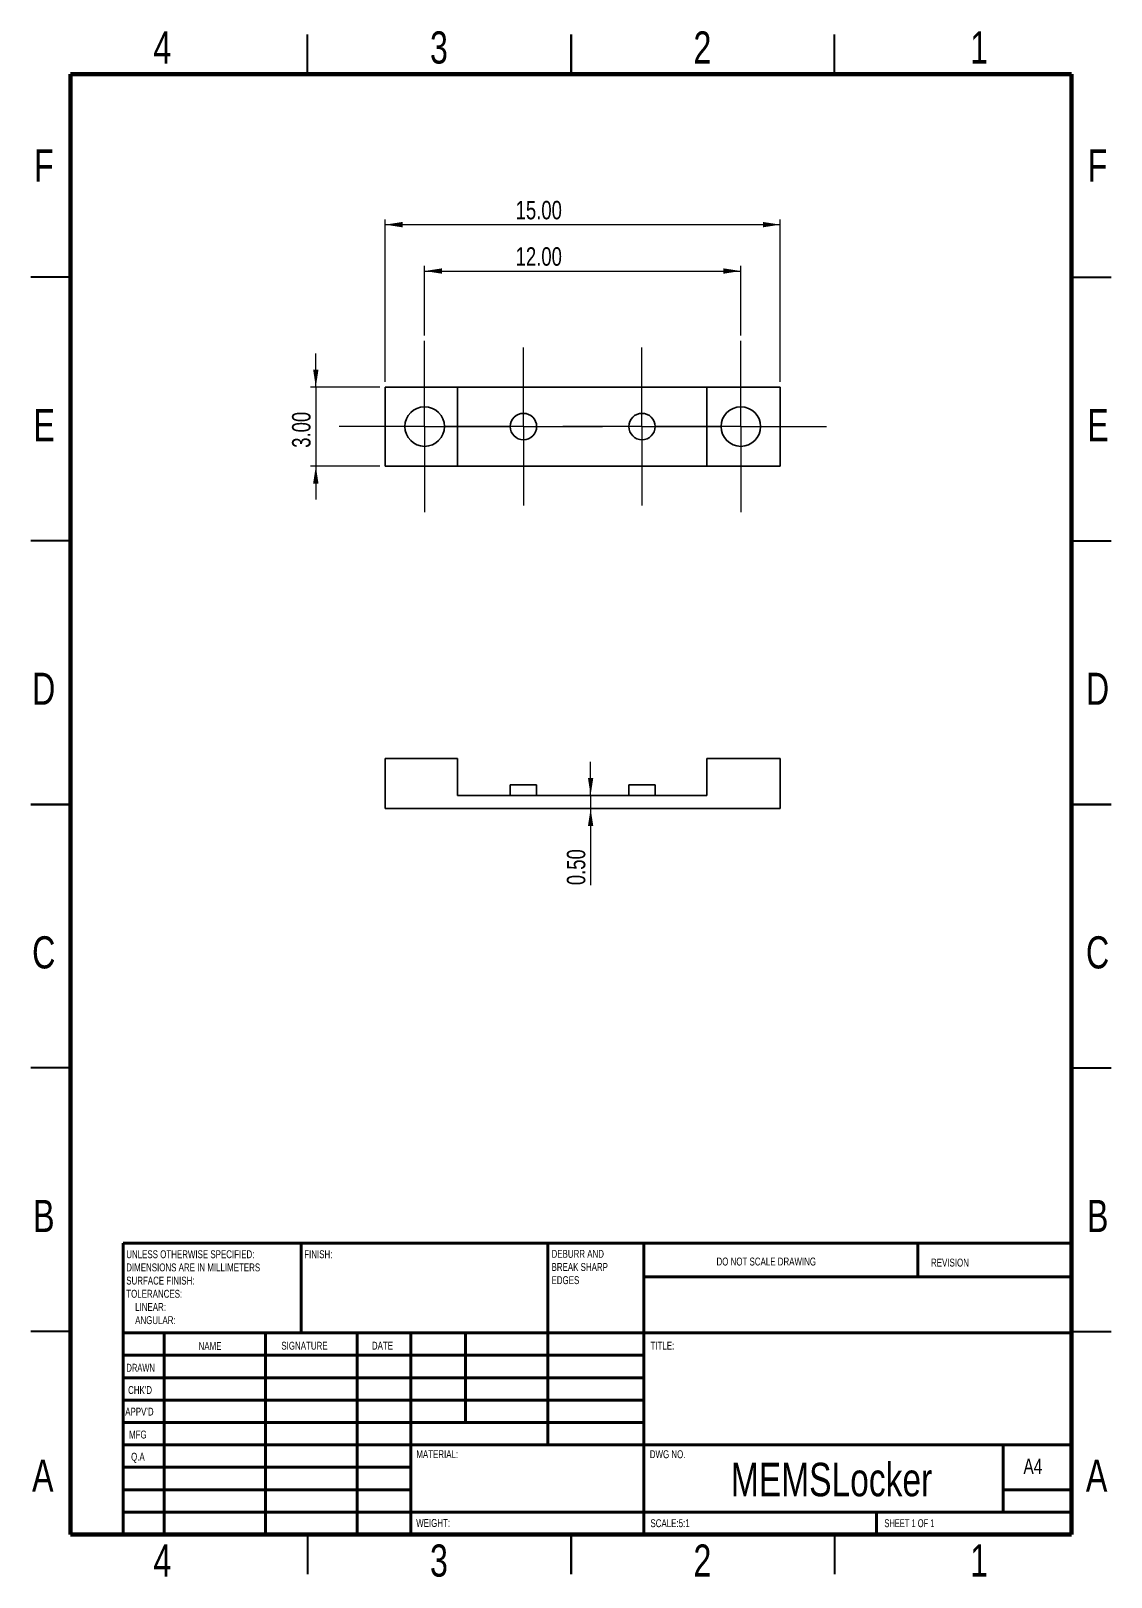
# Model space of a CAD drawing. Header units: millimetres. Extents: x 2 to 208, y 2 to 295.
import ezdxf

# ---------------------------------------------------------------- set-up
doc = ezdxf.new("R2010")
doc.units = ezdxf.units.MM
doc.styles.add('SLDTEXTSTYLE0', font='TXT', dxfattribs={"width": 0.75})
doc.styles.add('SLDTEXTSTYLE1', font='TXT', dxfattribs={"width": 0.686449})
doc.styles.add('SLDTEXTSTYLE2', font='TXT', dxfattribs={"width": 0.6875})
doc.dimstyles.new('SLDDIMSTYLE0', dxfattribs={"dimtxt": 3.5, "dimasz": 3.302, "dimexe": 0, "dimexo": 0.0625, "dimgap": 0.875, "dimtad": 1, "dimlfac": 0.2, "dimrnd": 1e-09, "dimzin": 4, "dimdsep": 46, "dimtxsty": 'SLDTEXTSTYLE0', "dimsah": 1, "dimcen": 0.09, "dimadec": 0, "dimazin": 1, "dimtfac": 1, "dimtofl": 0, "dimtmove": 0, "dimatfit": 3, "dimfxl": 0, "dimfrac": 2, "dimtolj": 1, "dimtzin": 12, "dimarcsym": 0})
doc.dimstyles.new('SLDDIMSTYLE1', dxfattribs={"dimtxt": 3.5, "dimasz": 3.302, "dimexe": 0, "dimexo": 0.0625, "dimgap": 0.875, "dimtad": 1, "dimlfac": 0.2, "dimrnd": 1e-09, "dimzin": 4, "dimdsep": 46, "dimtxsty": 'SLDTEXTSTYLE0', "dimsah": 1, "dimcen": 0.09, "dimadec": 0, "dimazin": 1, "dimtfac": 1, "dimtmove": 0, "dimatfit": 0, "dimfxl": 0, "dimfrac": 2, "dimtolj": 1, "dimtzin": 12, "dimarcsym": 0})
doc.dimstyles.new('SLDDIMSTYLE2', dxfattribs={"dimtxt": 3.5, "dimasz": 3.302, "dimexe": 0, "dimexo": 0.0625, "dimgap": 0.875, "dimtad": 1, "dimlfac": 0.2, "dimrnd": 1e-09, "dimzin": 0, "dimdsep": 46, "dimtxsty": 'SLDTEXTSTYLE0', "dimsah": 1, "dimcen": 0.09, "dimadec": 0, "dimazin": 0, "dimtfac": 1, "dimtmove": 0, "dimatfit": 0, "dimfxl": 0, "dimfrac": 2, "dimtolj": 1, "dimtzin": 12, "dimarcsym": 0})

# ---------------------------------------------------------------- blocks, each defined once
blk = doc.blocks.new('SW_NOTE_0')
at = {"color": 0, "linetype": 'Continuous', "lineweight": 0, "char_height": 1.5, "attachment_point": 1, "style": 'SLDTEXTSTYLE0'}
for s, insert in [('UNLESS OTHERWISE SPECIFIED:', (0, 1.93)), ('DIMENSIONS ARE IN MILLIMETERS', (0, -0.57)), ('TOLERANCES:', (0, -5.57)), ('SURFACE FINISH:', (0, -3.07)), ('LINEAR:', (1.69, -8.07)), ('ANGULAR:', (1.69, -10.57))]:
    blk.add_mtext(s, dxfattribs=dict(at, insert=insert))
blk = doc.blocks.new('SW_NOTE_0_1')
at = {"color": 0, "linetype": 'Continuous', "lineweight": 0, "char_height": 1.5, "attachment_point": 1, "style": 'SLDTEXTSTYLE0'}
for s, insert in [('DEBURR AND', (0, 1.93)), ('BREAK SHARP', (0, -0.57)), ('EDGES', (0, -3.07))]:
    blk.add_mtext(s, dxfattribs=dict(at, insert=insert))
blk = doc.blocks.new('_D')
at = {"color": 7, "linetype": 'Continuous', "lineweight": 0}
for p, q in [((77.22, 237.41), (77.22, 250.66)), ((77.22, 249.66), (137.22, 249.66)), ((137.22, 237.41), (137.22, 250.66))]:
    blk.add_line(p, q, dxfattribs=at)
at = {"color": 7, "linetype": 'Continuous', "lineweight": 18}
for points in [[(77.22, 249.66), (80.53, 249.15), (80.53, 250.17)], [(137.22, 249.66), (133.92, 250.17), (133.92, 249.15)]]:
    blk.add_solid(points, dxfattribs=at)
at = {"color": 7, "linetype": 'Continuous', "lineweight": 18, "insert": (94.49, 254.17), "char_height": 3.5, "attachment_point": 1, "style": 'SLDTEXTSTYLE0'}
blk.add_mtext('12.00', dxfattribs=at)
blk = doc.blocks.new('_D_1')
at = {"color": 7, "linetype": 'Continuous', "lineweight": 0}
for p, q in [((69.72, 228.66), (69.72, 259.46)), ((69.72, 258.46), (144.72, 258.46)), ((144.72, 228.66), (144.72, 259.46))]:
    blk.add_line(p, q, dxfattribs=at)
at = {"color": 7, "linetype": 'Continuous', "lineweight": 18}
for points in [[(69.72, 258.46), (73.03, 257.95), (73.03, 258.97)], [(144.72, 258.46), (141.42, 258.97), (141.42, 257.95)]]:
    blk.add_solid(points, dxfattribs=at)
at = {"color": 7, "linetype": 'Continuous', "lineweight": 18, "insert": (94.49, 262.97), "char_height": 3.5, "attachment_point": 1, "style": 'SLDTEXTSTYLE0'}
blk.add_mtext('15.00', dxfattribs=at)
blk = doc.blocks.new('_D_2')
at = {"color": 7, "linetype": 'Continuous', "lineweight": 0}
for p, q in [((56.57, 227.66), (56.57, 234.01)), ((68.72, 227.66), (55.57, 227.66)), ((56.57, 227.66), (56.57, 212.66)), ((68.72, 212.66), (55.57, 212.66)), ((56.57, 212.66), (56.57, 206.31))]:
    blk.add_line(p, q, dxfattribs=at)
at = {"color": 7, "linetype": 'Continuous', "lineweight": 18}
for points in [[(56.57, 227.66), (57.08, 230.96), (56.06, 230.96)], [(56.57, 212.66), (56.06, 209.36), (57.08, 209.36)]]:
    blk.add_solid(points, dxfattribs=at)
at = {"color": 7, "linetype": 'Continuous', "lineweight": 18, "insert": (52.06, 216.13), "char_height": 3.5, "attachment_point": 1, "rotation": 90, "style": 'SLDTEXTSTYLE0'}
blk.add_mtext('3.00', dxfattribs=at)
blk = doc.blocks.new('SW_CENTERMARKSYMBOL_0')
at = {"color": 0, "linetype": 'Continuous', "lineweight": 18}
for p, q in [((0, 12.5), (0, 16.25)), ((0, 0), (0, 12.5)), ((-12.5, 0), (-16.25, 0)), ((0, 0), (-12.5, 0)), ((0, 0), (0, -12.5)), ((0, 0), (12.5, 0)), ((12.5, 0), (16.25, 0)), ((0, -12.5), (0, -16.25))]:
    blk.add_line(p, q, dxfattribs=at)
blk = doc.blocks.new('SW_CENTERMARKSYMBOL_1')
at = {"color": 0, "linetype": 'Continuous', "lineweight": 18}
for p, q in [((0, 12.5), (0, 16.25)), ((0, 0), (0, 12.5)), ((-12.5, 0), (-16.25, 0)), ((0, 0), (-12.5, 0)), ((0, 0), (0, -12.5)), ((0, 0), (12.5, 0)), ((12.5, 0), (16.25, 0)), ((0, -12.5), (0, -16.25))]:
    blk.add_line(p, q, dxfattribs=at)
blk = doc.blocks.new('SW_CENTERMARKSYMBOL_2')
at = {"color": 0, "linetype": 'Continuous', "lineweight": 18}
for p, q in [((0, 12.5), (0, 15)), ((0, 0), (0, 12.5)), ((-12.5, 0), (-15, 0)), ((0, 0), (-12.5, 0)), ((0, 0), (0, -12.5)), ((0, 0), (12.5, 0)), ((12.5, 0), (15, 0)), ((0, -12.5), (0, -15))]:
    blk.add_line(p, q, dxfattribs=at)
blk = doc.blocks.new('SW_CENTERMARKSYMBOL_3')
at = {"color": 0, "linetype": 'Continuous', "lineweight": 18}
for p, q in [((0, 12.5), (0, 15)), ((0, 0), (0, 12.5)), ((-12.5, 0), (-15, 0)), ((0, 0), (-12.5, 0)), ((0, 0), (0, -12.5)), ((0, 0), (12.5, 0)), ((12.5, 0), (15, 0)), ((0, -12.5), (0, -15))]:
    blk.add_line(p, q, dxfattribs=at)
blk = doc.blocks.new('_D_3')
at = {"color": 7, "linetype": 'Continuous', "lineweight": 0}
for p, q in [((108.72, 150.2), (108.72, 156.55)), ((108.72, 150.2), (108.72, 147.7)), ((108.72, 147.7), (108.72, 133.17))]:
    blk.add_line(p, q, dxfattribs=at)
at = {"color": 7, "linetype": 'Continuous', "lineweight": 18}
for points in [[(108.72, 150.2), (109.23, 153.5), (108.22, 153.5)], [(108.72, 147.7), (108.22, 144.4), (109.23, 144.4)]]:
    blk.add_solid(points, dxfattribs=at)
at = {"color": 7, "linetype": 'Continuous', "lineweight": 18, "insert": (104.21, 133.17), "char_height": 3.5, "attachment_point": 1, "rotation": 90, "style": 'SLDTEXTSTYLE0'}
blk.add_mtext('0.50', dxfattribs=at)

msp = doc.modelspace()

# ---------------------------------------------------------------- linework, layer by layer
at = {"color": 7, "linetype": 'Continuous', "lineweight": 35}
for p, q in [((55, 287), (55, 294.5)), ((105, 294.5), (105, 287)), ((105, 287), (105, 294.5)), ((155, 287), (155, 294.5)), ((10, 248.5), (2.5, 248.5)), ((200, 248.5), (207.5, 248.5)), ((10, 198.5), (2.5, 198.5)), ((200, 198.5), (207.5, 198.5)), ((2.5, 148.5), (10, 148.5)), ((10, 148.5), (2.5, 148.5)), ((207.5, 148.5), (200, 148.5)), ((200, 148.5), (207.5, 148.5)), ((10, 98.5), (2.5, 98.5)), ((200, 98.5), (207.5, 98.5)), ((10, 48.5), (2.5, 48.5)), ((200, 48.5), (207.5, 48.5)), ((55, 10), (55, 2.5)), ((105, 2.5), (105, 10)), ((105, 10), (105, 2.5)), ((155, 10), (155, 2.5))]:
    msp.add_line(p, q, dxfattribs=at)
at = {"color": 7, "linetype": 'Continuous', "lineweight": 70}
for p, q in [((10, 10), (10, 287)), ((10, 287), (200, 287)), ((200, 287), (200, 10)), ((200, 10), (10, 10))]:
    msp.add_line(p, q, dxfattribs=at)
at = {"color": 7, "linetype": 'Continuous', "lineweight": 25}
for p, q in [((69.724, 227.658), (69.724, 212.658)), ((83.474, 227.658), (69.724, 227.658)), ((83.474, 212.658), (83.474, 227.658)), ((130.773, 227.658), (83.474, 227.658)), ((130.773, 212.658), (130.773, 227.658)), ((144.724, 227.658), (130.773, 227.658)), ((144.724, 212.658), (144.724, 227.658)), ((69.724, 212.658), (83.474, 212.658)), ((130.773, 212.658), (83.474, 212.658)), ((130.773, 212.658), (144.724, 212.658)), ((69.724, 157.201), (69.724, 147.701)), ((69.724, 157.201), (83.474, 157.201)), ((83.474, 150.201), (83.474, 157.201)), ((130.773, 157.201), (130.773, 150.201)), ((130.773, 157.201), (144.724, 157.201)), ((144.724, 157.201), (144.724, 147.701)), ((130.773, 150.201), (83.474, 150.201)), ((93.474, 152.201), (93.474, 150.201)), ((98.474, 152.201), (93.474, 152.201)), ((98.474, 150.201), (98.474, 152.201)), ((115.974, 152.201), (115.974, 150.201)), ((120.974, 152.201), (115.974, 152.201)), ((120.974, 150.201), (120.974, 152.201)), ((144.724, 147.701), (69.724, 147.701))]:
    msp.add_line(p, q, dxfattribs=at)
at = {"color": 7, "linetype": 'Continuous', "lineweight": 50}
for p, q in [((20, 65.25), (200, 65.25)), ((20, 65.25), (20, 10)), ((53.8, 48.25), (53.8, 65.25)), ((100.6, 65.25), (100.6, 27)), ((118.8, 65.25), (118.8, 10)), ((170.8, 58.875), (170.8, 65.25)), ((200, 58.875), (118.8, 58.875)), ((200, 48.25), (20, 48.25)), ((27.8, 48.25), (27.8, 10)), ((46.991, 48.25), (46.991, 10)), ((64.399, 48.25), (64.399, 10)), ((74.6, 10), (74.6, 48.25)), ((85, 31.25), (85, 48.25)), ((118.8, 44), (20, 44)), ((118.8, 39.75), (20, 39.75)), ((118.8, 35.5), (20, 35.5)), ((118.8, 31.25), (20, 31.25)), ((74.6, 27), (20, 27)), ((74.6, 27), (200, 27)), ((187, 14.25), (187, 27)), ((74.6, 22.75), (20, 22.75)), ((74.6, 18.5), (20, 18.5)), ((200, 18.5), (187, 18.5)), ((20, 14.25), (200, 14.25)), ((163, 10), (163, 14.25))]:
    msp.add_line(p, q, dxfattribs=at)
at = {"color": 7, "linetype": 'Continuous', "lineweight": 25}
for centre, radius in [((77.224, 220.158), 3.75), ((137.224, 220.158), 3.75), ((95.974, 220.158), 2.5), ((118.474, 220.158), 2.5)]:
    msp.add_circle(centre, radius, dxfattribs=at)

# ---------------------------------------------------------------- block references
at = {"color": 7, "linetype": 'Continuous', "lineweight": 0}
for name, p in [('SW_CENTERMARKSYMBOL_1', (77.224, 220.158)), ('SW_CENTERMARKSYMBOL_3', (95.974, 220.158)), ('SW_CENTERMARKSYMBOL_2', (118.474, 220.158)), ('SW_CENTERMARKSYMBOL_0', (137.224, 220.158)), ('SW_NOTE_0', (20.594, 61.987)), ('SW_NOTE_0_1', (101.309, 62.069))]:
    msp.add_blockref(name, p, dxfattribs=at)

# ---------------------------------------------------------------- texts
for s, insert, char_height, attachment_point, style in [('4', (27.439, 295.114), 6.096, 2, 'SLDTEXTSTYLE0'), ('3', (79.939, 295.114), 6.096, 2, 'SLDTEXTSTYLE0'), ('2', (129.939, 295.114), 6.096, 2, 'SLDTEXTSTYLE0'), ('1', (182.439, 295.114), 6.096, 2, 'SLDTEXTSTYLE0'), ('F', (4.937, 272.726), 6.096, 2, 'SLDTEXTSTYLE0'), ('F', (204.937, 272.726), 6.096, 2, 'SLDTEXTSTYLE0'), ('E', (5.011, 223.476), 6.096, 2, 'SLDTEXTSTYLE0'), ('E', (205.011, 223.476), 6.096, 2, 'SLDTEXTSTYLE0'), ('D', (4.93, 173.476), 6.096, 2, 'SLDTEXTSTYLE0'), ('D', (204.93, 173.476), 6.096, 2, 'SLDTEXTSTYLE0'), ('C', (4.937, 123.476), 6.096, 2, 'SLDTEXTSTYLE0'), ('C', (204.937, 123.476), 6.096, 2, 'SLDTEXTSTYLE0'), ('B', (4.953, 73.476), 6.096, 2, 'SLDTEXTSTYLE0'), ('B', (204.953, 73.476), 6.096, 2, 'SLDTEXTSTYLE0'), ('FINISH:', (54.371, 63.919), 1.5, 1, 'SLDTEXTSTYLE0'), ('DO NOT SCALE DRAWING', (132.615, 62.533), 1.5, 1, 'SLDTEXTSTYLE0'), ('REVISION', (173.328, 62.335), 1.5, 1, 'SLDTEXTSTYLE0'), ('NAME', (34.322, 46.501), 1.5, 1, 'SLDTEXTSTYLE0'), ('SIGNATURE', (50.034, 46.562), 1.5, 1, 'SLDTEXTSTYLE0'), ('DATE', (67.215, 46.576), 1.5, 1, 'SLDTEXTSTYLE0'), ('TITLE:', (120.09, 46.576), 1.5, 1, 'SLDTEXTSTYLE0'), ('DRAWN', (20.643, 42.385), 1.5, 1, 'SLDTEXTSTYLE1'), ("CHK'D", (20.939, 38.162), 1.5, 1, 'SLDTEXTSTYLE0'), ("APPV'D", (20.402, 34.066), 1.5, 1, 'SLDTEXTSTYLE0'), ('MFG', (21.124, 29.716), 1.5, 1, 'SLDTEXTSTYLE0'), ('A', (4.757, 24.226), 6.096, 2, 'SLDTEXTSTYLE0'), ('Q.A', (21.509, 25.505), 1.5, 1, 'SLDTEXTSTYLE0'), ('MATERIAL:', (75.646, 25.986), 1.5, 1, 'SLDTEXTSTYLE0'), ('DWG NO.', (119.953, 25.986), 1.5, 1, 'SLDTEXTSTYLE0'), ('MEMSLocker', (154.446, 23.607), 6.35, 2, 'SLDTEXTSTYLE0'), ('A4', (190.871, 24.406), 2.9104, 1, 'SLDTEXTSTYLE0'), ('A', (204.757, 24.226), 6.096, 2, 'SLDTEXTSTYLE0'), ('WEIGHT:', (75.618, 12.949), 1.4986, 1, 'SLDTEXTSTYLE0'), ('SCALE:5:1', (120.074, 12.9), 1.5, 1, 'SLDTEXTSTYLE0'), ('SHEET 1 OF 1', (164.478, 12.9), 1.5, 1, 'SLDTEXTSTYLE2'), ('4', (27.439, 8.114), 6.096, 2, 'SLDTEXTSTYLE0'), ('3', (79.939, 8.114), 6.096, 2, 'SLDTEXTSTYLE0'), ('2', (129.939, 8.114), 6.096, 2, 'SLDTEXTSTYLE0'), ('1', (182.439, 8.114), 6.096, 2, 'SLDTEXTSTYLE0')]:
    msp.add_mtext(s, dxfattribs=dict(at, insert=insert, char_height=char_height, attachment_point=attachment_point, style=style))

# ---------------------------------------------------------------- dimensions: what is measured, and where the dimension line sits
at = {"color": 7, "linetype": 'Continuous', "lineweight": 18}
for base, p1, p2, picture, middle in [((144.724, 258.458), (69.724, 227.658), (144.724, 227.658), '_D_1', (100.305, 258.458)), ((137.224, 249.658), (77.224, 236.408), (137.224, 236.408), '_D', (100.305, 249.658))]:
    dim = msp.add_linear_dim(base=base, p1=p1, p2=p2, dimstyle='SLDDIMSTYLE0', dxfattribs=at)
    dim.commit()
    dim.dimension.update_dxf_attribs({"geometry": picture, "text_midpoint": middle, "dimtype": 160})
for base, p1, p2, dimstyle, picture, middle in [((56.569, 212.658), (69.724, 227.658), (69.724, 212.658), 'SLDDIMSTYLE1', '_D_2', (56.569, 220.652)), ((108.724, 147.701), (130.773, 150.201), (144.724, 147.701), 'SLDDIMSTYLE2', '_D_3', (108.724, 137.701))]:
    dim = msp.add_linear_dim(base=base, p1=p1, p2=p2, angle=90, dimstyle=dimstyle, dxfattribs=at)
    dim.commit()
    dim.dimension.update_dxf_attribs({"geometry": picture, "text_midpoint": middle, "dimtype": 160})

doc.saveas('drawing.dxf')
